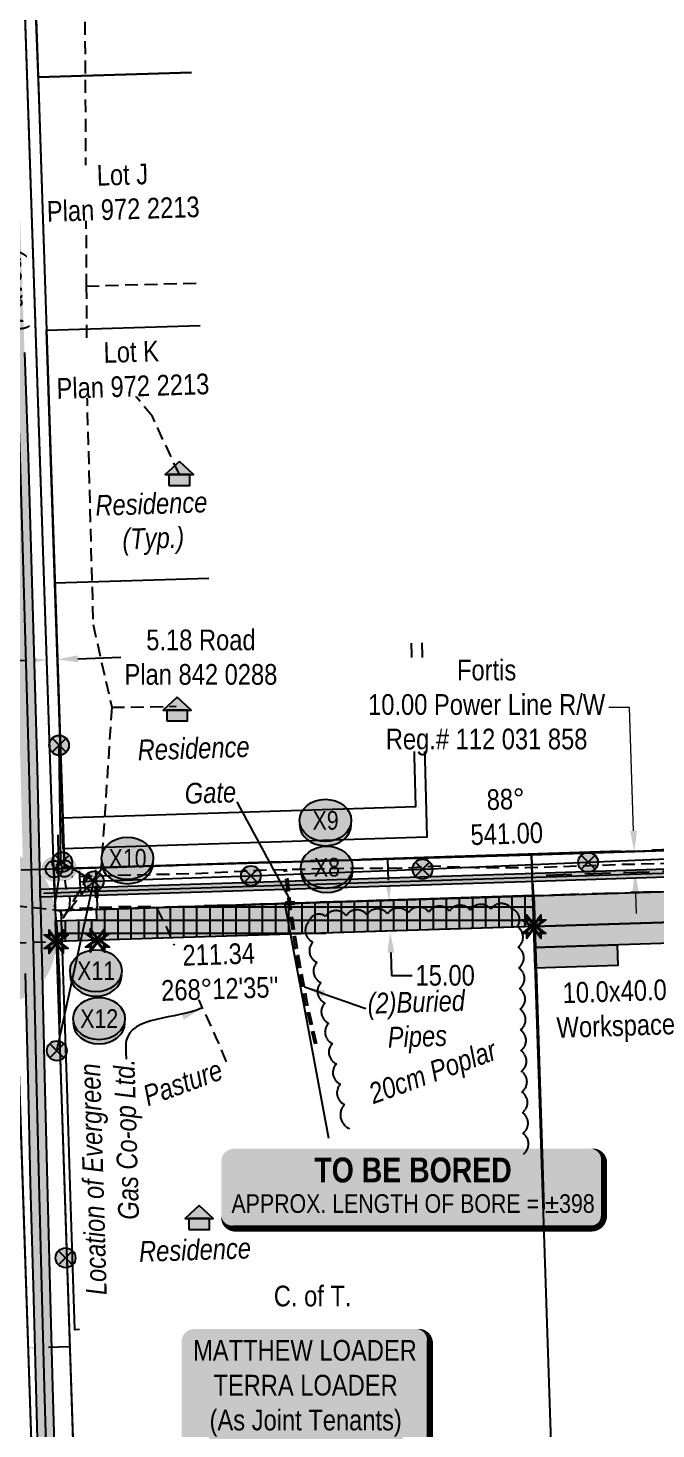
# Model space of a CAD drawing. Extents: x 633830 to 642643, y 5901646 to 5905452.
# Drawn here: x 636544 to 636848, y 5904251 to 5904928 of the extents above; entities that cross this region are included whole.
import ezdxf
from ezdxf.enums import TextEntityAlignment as Align

# ---------------------------------------------------------------- set-up
doc = ezdxf.new("R2010")
doc.units = 0
doc.header["$LTSCALE"] = 5
doc.header["$PDSIZE"] = 5
for name, pattern in [('0', [1, 1, 0]), ('foc-ACCESSROAD', [3.75, 2.5, -1.25]), ('foc-FLOWLINE', [3.75, 2.5, -1.25]), ('foc-QUARTERLINE', [33, 25, -3, 2, -3]), ('foc-TRAV', [1.875, 1.25, -0.625]), ('POWERLINE5', [7.799999999999997, 2.399999999999999, -0.6, 0.6, -0.6, 0.6, -0.6, 2.399999999999999]), ('UG_PIPE', [1.875, 1.25, -0.625])]:
    doc.linetypes.add(name, pattern=pattern)
doc.layers.get('Defpoints').update_dxf_attribs({"color": 9})
for name, color, linetype in [('AS-CABLE', 224, 'foc-CABLE'), ('AS-FENCE', 48, 'foc-FENCE'), ('AS-PIPE-UG', 44, 'UG_PIPE'), ('AS-PIPE-UG-T', 44, 'Continuous'), ('AS-POWER', 104, 'foc-POWER'), ('AS-POWER-EXISTING', 72, 'POWERLINE5'), ('AS-RESIDENCE', 14, 'Continuous'), ('AS-ROADS', 254, 'Continuous'), ('AS-SYMBOL', 7, 'Continuous'), ('C-AR', 13, 'foc-ACCESSROAD'), ('C-RW', 13, 'Continuous'), ('CG-NOTES', 7, 'Continuous'), ('F-EZE', 190, 'foc-FLOWLINE'), ('L-BD', 7, 'Continuous'), ('L-MON', 1, 'Continuous'), ('L-QSEC', 8, 'foc-QUARTERLINE'), ('L-SEC', 7, 'Continuous'), ('L-TITLEDB', 4, 'Continuous'), ('L-TITLEDB-T', 4, 'Continuous'), ('P-BUFFER-H 30m', 51, 'Continuous'), ('P-CROSSINGS', 250, 'Continuous'), ('P-IOP2', 10, 'Continuous'), ('P-IOP2-H', 21, 'Continuous'), ('P-IOP3', 10, 'Continuous'), ('P-IOP3-H', 21, 'Continuous'), ('P-LTO', 14, 'Continuous'), ('P-PROPOSED', 10, 'Continuous'), ('P-PROPOSED-H', 21, 'Continuous'), ('P-TEMP-BLOCKS', 250, 'Continuous'), ('P-TEMP-BLUE-BORE-H', 131, 'Continuous'), ('P-TEMP-H', 41, 'Continuous'), ('P-TEMP-NO CUT-H', 104, 'Continuous'), ('P-TEMP_WORKSPACE', 46, 'Continuous'), ('P-TRAV', 4, 'foc-TRAV'), ('P-TXT', 4, 'Continuous'), ('T-BUSH', 110, '0'), ('T-BUSH-T', 110, 'Continuous'), ('T-WATER-H', 133, 'Continuous')]:
    doc.layers.add(name, color=color, linetype=linetype)
doc.layers.add('C-RW-T', color=13, linetype='Continuous', lineweight=9)
doc.layers.add('T-TEXT', color=48, linetype='Continuous', lineweight=18)
doc.styles.add('80', font='ARIALN.TTF', dxfattribs={"height": 10})
doc.styles.add('80CG', font='ARIALN.TTF', dxfattribs={"height": 10})
doc.styles.add('80L', font='ARIALN.TTF', dxfattribs={"height": 10})
doc.styles.add('80LS', font='ARIALNI.TTF', dxfattribs={"height": 10})
doc.styles.add('BOLD', font='ARIALNB.TTF')
doc.styles.add('Crossing', font='ARIALN.TTF', dxfattribs={"height": 10})
doc.styles.add('foc-LtypeFont', font='ARIALN.TTF', dxfattribs={"height": 7.349999999999999})
doc.linetypes.add('foc-CABLE', pattern='A,2,-1,["C",foc-LtypeFont,S=0.2,R=0,X=-0.625,Y=-0.75],-1.239999999999999,8', length=12.24)
doc.linetypes.add('foc-FENCE', pattern='A,10,-1,["X",foc-LtypeFont,S=0.2,R=0,X=-0.625,Y=-0.75],-1.239999999999999', length=12.24)
doc.linetypes.add('foc-POWER', pattern='A,6,-1,["P",foc-LtypeFont,S=0.2,R=0,X=-0.625,Y=-0.75],-1.239999999999999,4', length=12.24)
doc.dimstyles.new('Compass 5 000', dxfattribs={"dimscale": 5, "dimtxt": 9, "dimasz": 2, "dimexe": 0.2, "dimexo": 0.0625, "dimgap": 0.5, "dimtad": 0, "dimtih": 1, "dimtoh": 1, "dimzin": 0, "dimdsep": 46, "dimtxsty": '80CG', "dimcen": 0.1, "dimse1": 1, "dimse2": 1, "dimclrd": 256, "dimclrt": 256, "dimaunit": 1, "dimadec": 4, "dimazin": 0, "dimtfac": 0.06, "dimtofl": 0, "dimtmove": 0, "dimatfit": 1, "dimfxl": 0.2, "dimtolj": 1, "dimtzin": 0, "dimlwd": -1, "dimarcsym": 0})

# ---------------------------------------------------------------- blocks, each defined once
blk = doc.blocks.new('*D29')
at = {"layer": 'Defpoints', "color": 0, "transparency": 16777216}
for p in [(636529.0723931834, 5904430.841562951), (636539.0644669016, 5904431.178462116), (636533.8352360592, 5904289.580668917)]:
    blk.add_point(p, dxfattribs=at)
at = {"layer": 'L-TITLEDB-T', "transparency": 16777216}
for p, q in [((636523.8409152769, 5904289.24369399), (636510.7812946873, 5904288.803367448)), ((636553.8216305597, 5904290.254543008), (636563.815951342, 5904290.591517936))]:
    blk.add_line(p, q, dxfattribs=at)
for points in [[(636523.784752789, 5904290.90941412), (636523.8970777649, 5904287.577973858), (636533.8352360592, 5904289.580668917)], [(636553.7654680719, 5904291.920263139), (636553.8777930477, 5904288.588822877), (636543.8273097775, 5904289.917568081)]]:
    blk.add_solid(points, dxfattribs=at)
at = {"layer": 'L-TITLEDB-T', "transparency": 16777216, "insert": (636472.0773383435, 5904288.803367448), "char_height": 10, "attachment_point": 5, "style": '80CG'}
blk.add_mtext('\\A1;10.00 Road\\PPlan 902 1622', dxfattribs=at)
blk = doc.blocks.new('*U31')
h = blk.add_hatch(color=59)
edge = h.paths.add_edge_path()
edge.add_line((-53.99999999999998, -37), (53.99999999999998, -37))
edge.add_arc((53.99999999999999, -30.99999999999999), 6.000000000000007, 269.9999999999999, 359.9999999999999)
edge.add_line((59.99999999999999, -31), (59.99999999999999, 29.5))
edge.add_arc((53.99999999999999, 29.49999999999999), 6.000000000000007, 6.785183320455494e-14, 90.00000000000007)
edge.add_line((53.99999999999998, 35.5), (-53.99999999999998, 35.5))
edge.add_arc((-53.99999999999999, 29.49999999999999), 6.000000000000007, 89.99999999999993, 179.9999999999999)
edge.add_line((-59.99999999999999, 29.5), (-59.99999999999999, -31))
edge.add_arc((-53.99999999999999, -30.99999999999999), 6.000000000000007, 180, 270.0000000000001)
at = {"color": 1, "flags": 128}
blk.add_lwpolyline([(-53.99999999999998, -37, 3, 3, 0), (53.99999999999998, -37, 3, 3, 0.4142135623730951), (59.99999999999999, -31, 3, 3, 0), (59.99999999999999, 29.5, 3, 0, 0.4142135623730951), (53.99999999999998, 35.5, 0, 0, 0), (-53.99999999999998, 35.5, 0, 0, 0.4142135623730951), (-59.99999999999999, 29.5, 0, 0, 0), (-59.99999999999999, -31, 0, 3, 0.4142135623730951)], format="xyseb", close=True, dxfattribs=at)
blk.add_lwpolyline([(-35.21976668773726, -11.33963349102152, 0, 7.5, 0), (-4.726685257108293e-17, -5.649605668817854e-16, 0, 0, 0)], format="xyseb", dxfattribs=at)
at = {"color": 1, "style": '80'}
blk.add_attdef('ENTER_TEXT_001', (-35.98567530695772, -4.996589358799454), '', height=10, dxfattribs=at)
blk = doc.blocks.new('POWERPOLE')
h = blk.add_hatch(color=255)
edge = h.paths.add_edge_path()
edge.add_arc((0, 0), 0.9600000000000002, 0, 360)
at = {"linetype": 'Continuous'}
for p, q in [((0.678822509938982, -0.678822509938982), (-0.678822509938982, 0.678822509938982)), ((-0.678822509938982, -0.678822509938982), (0.678822509938982, 0.678822509938982))]:
    blk.add_line(p, q, dxfattribs=at)
blk.add_circle((0, 0), 0.9600000000000002, dxfattribs=at)
blk = doc.blocks.new('*U67')
at = {"color": 72}
blk.add_line((-0.06743808454801972, 1.097930828764952), (0.06743808454801972, -1.097930828764952), dxfattribs=at)
at = {"layer": 'AS-SYMBOL', "color": 72, "flags": 128}
blk.add_lwpolyline([(1.357799999997951, 0.08340000007301582), (0, 0)], dxfattribs=at)
blk = doc.blocks.new('fdia')
at = {"color": 255, "const_width": 1}
blk.add_lwpolyline([(-0.5, 0, 1), (0.5, 0, 1)], format="xyb", close=True, dxfattribs=at)
blk = doc.blocks.new('Fdiaa')
blk.add_blockref('fdia', (0, 0))
blk = doc.blocks.new('fdib')
at = {"color": 1, "const_width": 1.6}
blk.add_lwpolyline([(-0.3999999999996362, 0, 0.9999999999999998), (0.3999999999996362, 0, 1)], format="xyb", close=True, dxfattribs=at)
at = {"color": 1}
blk.add_circle((0, 0), 0.8, dxfattribs=at)
blk = doc.blocks.new('Fdibb')
blk.add_blockref('fdib', (0, 0))
blk = doc.blocks.new('fdicc')
for name in ['Fdibb', 'Fdiaa']:
    blk.add_blockref(name, (0, 0))
blk = doc.blocks.new('FDI')
blk.add_blockref('fdicc', (0, 0))
blk = doc.blocks.new('res_occ')
for points in [[(0.1000986410450423, 0.8906701123119093), (-1.256710929257224, -0.3736609102117654), (1.456908211347308, -0.3736609102117654)], [(-0.8999013589549576, -1.425351696405505), (1.100098641045042, -1.425351696405505), (1.100098641045042, -0.3736609102117654), (-0.8999013589549576, -0.3736609102117654)]]:
    blk.add_hatch(color=14).paths.add_polyline_path(points)
at = {"color": 14}
for points in [[(0.1000986410450423, 0.8906701123119093), (-1.256710929257224, -0.3736609102117654), (1.456908211347308, -0.3736609102117654)], [(-0.8999013589549576, -1.425351696405505), (1.100098641045042, -1.425351696405505), (1.100098641045042, -0.3736609102117654), (-0.8999013589549576, -0.3736609102117654)]]:
    blk.add_lwpolyline(points, close=True, dxfattribs=at)
blk = doc.blocks.new('TEMP')
h = blk.add_hatch(color=255)
h.dxf.hatch_style = 1
h.paths.add_polyline_path([(-5.274161e-10, 0.2514284397220763), (-0.6656854269836912, 1.152061669657268), (-0.6656854269836914, 0.6656854303339061), (-1.152061663105632, 0.6656854303339061), (-0.2514284404497629, 5.273253e-10), (-1.152061661774314, -0.665685419564579), (-0.6656854224511335, -0.6656854195645793), (-0.6656854224511335, -1.152061655686338), (-5.273251e-10, -0.2514284436956587), (0.6656854183820542, -1.152061663420681), (0.6656854183820542, -0.6656854208922597), (1.152061656810019, -0.6656854053035205), (0.2514284429676993, 5.273253e-10), (1.152061671303363, 0.6656854258011663), (0.6656854287749412, 0.6656854258011663), (0.6656854131859291, 1.15206166422904)])
h.paths.add_polyline_path([(0.5656854229146121, 0.8485281473411305), (0.5656854319800914, 0.5656854258011663), (0.8485281444547581, 0.5656854258011663), (0.0831890339399251, 0), (0.8485281399220186, -0.5656854150320215), (0.5656854183820542, -0.5656854240973189), (0.5656854183820542, -0.8485281365719859), (0, -0.08318903609469999), (-0.5656854224511337, -0.8485281320390644), (-0.5656854224511337, -0.5656854195645792), (-0.8485281349258001, -0.5656854195645794), (-0.0831890328488955, 0), (-0.8485281394583584, 0.5656854303339058), (-0.5656854269836913, 0.5656854303339061), (-0.5656854269836913, 0.8485281428085727), (0, 0.0831890306941206)], flags=16)
h = blk.add_hatch(color=1)
h.dxf.hatch_style = 1
h.paths.add_polyline_path([(0, 0.0831890306941205), (-0.5656854269836911, 0.8485281428085727), (-0.5656854269836912, 0.5656854303339061), (-0.8485281394583578, 0.5656854303339061), (-0.0831890328488953, -1e-16), (-0.8485281349258001, -0.5656854195645793), (-0.5656854224511337, -0.5656854195645793), (-0.5656854224511337, -0.848528132039064), (0, -0.08318903609469999), (0.5656854183820542, -0.8485281365719856), (0.5656854183820542, -0.5656854240973191), (0.8485281399220184, -0.5656854150320213), (0.0831890339399251, -1e-16), (0.8485281444547581, 0.5656854258011663), (0.5656854319800914, 0.5656854258011663), (0.5656854229146121, 0.8485281473411308)])
at = {"color": 1}
for p, q in [((-0.0831890328488953, 0), (0.0831890339399252, 0)), ((0, 0.0831890306941205), (0, -0.08318903609469999))]:
    blk.add_line(p, q, dxfattribs=at)
at = {"color": 255, "flags": 128}
blk.add_lwpolyline([(-0.251428440449763, 5.27325e-10), (-1.152061663105632, 0.6656854303339061), (-0.6656854269836914, 0.6656854303339061), (-0.6656854269836914, 1.152061669657268), (-5.274159999999999e-10, 0.2514284397220763), (0.6656854131859291, 1.15206166422904), (0.6656854287749412, 0.6656854258011663), (1.152061671303363, 0.6656854258011663), (0.2514284429676991, 5.27325e-10), (1.152061656810019, -0.6656854053035204), (0.6656854183820542, -0.6656854208922596), (0.6656854183820542, -1.152061663420681), (-5.27325e-10, -0.2514284436956586), (-0.6656854224511335, -1.152061655686338), (-0.6656854224511335, -0.6656854195645793), (-1.152061661774314, -0.6656854195645793)], close=True, dxfattribs=at)
at = {"color": 1, "flags": 128}
blk.add_lwpolyline([(-0.0831890328488953, 0), (-0.8485281394583578, 0.5656854303339061), (-0.5656854269836913, 0.5656854303339061), (-0.5656854269836913, 0.8485281428085727), (0, 0.0831890306941205), (0.5656854229146121, 0.8485281473411305), (0.5656854319800914, 0.5656854258011663), (0.8485281444547581, 0.5656854258011663), (0.0831890339399252, 0), (0.8485281399220184, -0.5656854150320214), (0.5656854183820542, -0.5656854240973189), (0.5656854183820542, -0.8485281365719856), (0, -0.08318903609469999), (-0.5656854224511335, -0.848528132039064), (-0.5656854224511335, -0.5656854195645792), (-0.8485281349258001, -0.5656854195645792)], close=True, dxfattribs=at)
blk = doc.blocks.new('*D75')
at = {"layer": 'Defpoints', "color": 0, "transparency": 16777216}
for p in [(636758.4312219962, 5904507.222777852), (636719.0086432897, 5904490.952193981), (636758.9129865166, 5904492.234860281)]:
    blk.add_point(p, dxfattribs=at)
at = {"layer": 'P-TXT', "transparency": 16777216}
for p, q in [((636718.2056094339, 5904515.93494952), (636717.8843400984, 5904525.929787489)), ((636719.3299126253, 5904480.957356012), (636719.6842933929, 5904469.932406039)), ((636719.6842933929, 5904469.932406039), (636729.684293393, 5904469.93240604))]:
    blk.add_line(p, q, dxfattribs=at)
for points in [[(636719.871415762, 5904515.988494409), (636716.539803106, 5904515.881404631), (636718.5268787695, 5904505.940111551)], [(636720.9957189533, 5904481.010900902), (636717.6641062973, 5904480.903811123), (636719.0086432897, 5904490.952193981)]]:
    blk.add_solid(points, dxfattribs=at)
at = {"layer": 'P-TXT', "transparency": 16777216, "insert": (636745.6222197227, 5904469.93240604), "char_height": 10, "attachment_point": 5, "style": '80CG'}
blk.add_mtext('\\A1;15.00', dxfattribs=at)
blk = doc.blocks.new('*D81')
at = {"layer": 'Defpoints', "color": 0, "transparency": 16777216}
for p in [(636558.0721465234, 5904622.614378487), (636553.9237439369, 5904594.779929002), (636559.0328243399, 5904594.957395219)]:
    blk.add_point(p, dxfattribs=at)
at = {"layer": 'L-TITLEDB-T', "transparency": 16777216}
for p, q in [((636542.9690934249, 5904622.08976711), (636532.9751207294, 5904621.74262195)), ((636568.0661192188, 5904622.961523646), (636588.7923270348, 5904623.681457844))]:
    blk.add_line(p, q, dxfattribs=at)
for points in [[(636568.0082616922, 5904624.627185762), (636568.1239767454, 5904621.295861529), (636558.0721465234, 5904622.614378487)], [(636542.9112358983, 5904623.755429226), (636543.0269509514, 5904620.424104993), (636552.9630661204, 5904622.436912269)]]:
    blk.add_solid(points, dxfattribs=at)
at = {"layer": 'L-TITLEDB-T', "transparency": 16777216, "insert": (636627.5406217142, 5904623.681457844), "char_height": 10, "attachment_point": 5, "style": '80CG'}
blk.add_mtext('\\A1;5.18 Road\\PPlan 842 0288', dxfattribs=at)
blk = doc.blocks.new('xing2')
h = blk.add_hatch(color=50)
h.dxf.hatch_style = 1
edge = h.paths.add_edge_path()
edge.add_ellipse((0, 0), major_axis=(-12.5, 0), ratio=0.8162973455633619, start_angle=0, end_angle=360)
h = blk.add_hatch(color=250)
h.dxf.hatch_style = 1
edge = h.paths.add_edge_path()
edge.add_ellipse((0, -2.047489049626165), major_axis=(-12.5, 0), ratio=0.8162973455633619, start_angle=0, end_angle=180)
edge.add_line((12.5, -2.047489049626165), (12.5, 0))
edge.add_ellipse((0, 0), major_axis=(-12.5, 0), ratio=0.8162973455633619, start_angle=0, end_angle=180, ccw=False)
edge.add_line((-12.5, 0), (-12.5, -2.047489049626165))
at = {"color": 250}
blk.add_ellipse((0, 0), major_axis=(-12.5, 0), ratio=0.8162973455633619, dxfattribs=at)
blk.add_ellipse((0, -2.047489049626165), major_axis=(-12.5, 0), ratio=0.8162973455633619, start_param=0, end_param=3.141592653589793, dxfattribs=at)
at = {"color": 250, "style": 'Crossing'}
blk.add_attdef('CROSSING', text='', height=9, dxfattribs=at).set_placement((0.08916442567715421, 0.0199513138486509), align=Align.MIDDLE_CENTER)
at = {"color": 250, "style": 'Crossing', "flags": 1}
for tag, p in [('OWNER', (0.08916442567715421, -12.49201765665748)), ('DESCRIPTION', (0.08916442567715421, -25.770021277247)), ('LOCATION', (0.08916442567715421, -39.30337514164421)), ('DWG_REF', (0.08916442567715421, -52.83672900604233))]:
    blk.add_attdef(tag, text='', height=9, dxfattribs=at).set_placement(p, align=Align.MIDDLE_CENTER)
blk = doc.blocks.new('*D92')
at = {"layer": 'C-RW-T', "transparency": 16777216}
for p, q in [((636834.7914735437, 5904599.35120372), (636824.7914735436, 5904599.351203721)), ((636836.7045295925, 5904539.802013724), (636834.7914735437, 5904599.35120372)), ((636837.667709023, 5904509.820375215), (636837.9887998088, 5904499.82553151))]:
    blk.add_line(p, q, dxfattribs=at)
for points in [[(636838.3703368767, 5904539.855528856), (636835.0387223082, 5904539.748498593), (636837.0256203783, 5904529.807170019)], [(636839.3335163072, 5904509.873890347), (636836.0019017387, 5904509.766860085), (636837.3466182372, 5904519.815218922)]]:
    blk.add_solid(points, dxfattribs=at)
at = {"layer": 'Defpoints', "color": 0, "transparency": 16777216}
for p in [(636881.8249221644, 5904531.246376418), (636837.3466182372, 5904519.815218922), (636882.1459200232, 5904521.254425321)]:
    blk.add_point(p, dxfattribs=at)
at = {"layer": 'C-RW-T', "transparency": 16777216, "insert": (636765.6509551265, 5904599.351203721), "char_height": 10, "attachment_point": 5, "style": '80CG', "bg_fill": 3, "box_fill_scale": 1.1, "bg_fill_color": 256, "bg_fill_true_color": 13158600, "bg_fill_transparency": 0}
blk.add_mtext('\\A1;Fortis\\P10.00 Power Line R/W\\PReg.# 112 031 858', dxfattribs=at)
blk = doc.blocks.new('*U110')
h = blk.add_hatch(color=50)
edge = h.paths.add_edge_path()
edge.add_line((-86.49999999999999, -20), (86.49999999999999, -20))
edge.add_arc((86.49999999999999, -14), 6, 270, 360)
edge.add_line((92.49999999999999, -14), (92.49999999999999, 12.5))
edge.add_arc((86.49999999999999, 12.5), 6, 0, 90)
edge.add_line((86.49999999999999, 18.5), (-86.49999999999999, 18.5))
edge.add_arc((-86.49999999999999, 12.5), 6, 90, 180)
edge.add_line((-92.49999999999999, 12.5), (-92.49999999999999, -14))
edge.add_arc((-86.49999999999999, -14), 6, 180, 270)
at = {"color": 4, "flags": 128}
blk.add_lwpolyline([(-86.49999999999999, -20, 3, 3, 0), (86.49999999999999, -20, 3, 3, 0.414213562373095), (92.49999999999999, -14, 3, 3, 0), (92.49999999999999, 12.5, 3, 0, 0.414213562373095), (86.49999999999999, 18.5, 0, 0, 0), (-86.49999999999999, 18.5, 0, 0, 0.414213562373095), (-92.49999999999999, 12.5, 0, 0, 0), (-92.49999999999999, -14, 0, 3, 0.414213562373095)], format="xyseb", close=True, dxfattribs=at)
at = {"color": 4}
for tag, p, height, style in [('BORE_XING_001', (-68.02592087312414, 3.210186562648687), 12, 'BOLD'), ('APPROX_LENGTH_001', (-90.71828103683492, -12.47624698062692), 9, '80')]:
    blk.add_attdef(tag, p, '', height=height, dxfattribs=dict(at, style=style))

msp = doc.modelspace()

# ---------------------------------------------------------------- hatches: boundary and pattern name
at = {"layer": 'AS-ROADS'}
h = msp.add_hatch(color=256, dxfattribs=at)
h.dxf.hatch_style = 1
h.paths.add_polyline_path([(636537.2725545268, 5904921.268322363), (636538.9319700208, 5904870.732123004), (636540.6744972357, 5904820.112857127), (636542.2660237252, 5904770.954482719), (636544.0086555664, 5904720.62111642), (636545.5105690144, 5904671.221963184), (636546.9673649026, 5904620.790029204), (636548.3141766393, 5904570.219098225), (636549.5388990778, 5904521.419157869), (636550.7646167512, 5904471.108790291), (636551.9593169237, 5904421.091361965), (636553.2257917218, 5904369.804683257), (636554.5393261006, 5904319.893375768), (636555.8238652005, 5904271.029908322), (636557.2221570128, 5904221.165163165), (636558.7427172887, 5904173.20503255), (636560.1843072477, 5904121.782658917), (636561.7346351905, 5904072.681943768), (636553.7409341207, 5904072.429547081), (636552.1901598133, 5904121.544399129), (636550.7485844318, 5904172.966252732), (636549.2280250927, 5904220.926353805), (636547.8291266734, 5904270.812731327), (636546.544409557, 5904319.68297058), (636545.230704506, 5904369.600763193), (636543.9639126683, 5904420.900386389), (636542.7693045308, 5904470.913999686), (636541.5437318374, 5904521.218504733), (636540.3191633305, 5904570.012311587), (636538.9727547376, 5904620.568105056), (636537.5163939667, 5904670.984975975), (636536.0151768024, 5904720.361227873), (636534.2728175283, 5904770.686721461), (636532.6812654985, 5904819.845884743), (636530.938801596, 5904870.463311466), (636529.279177932, 5904921.005850441)])
h = msp.add_hatch(color=256, dxfattribs=at)
h.dxf.hatch_style = 1
h.paths.add_polyline_path([(636549.7573136318, 5904511.697300065), (636577.0436059705, 5904512.598280654), (636784.2651713054, 5904519.23640876), (636896.2476284708, 5904522.838458497), (636987.5025001848, 5904525.486874331), (637124.3572378972, 5904529.027142445), (637142.5567983119, 5904531.472960008), (637154.8745005848, 5904539.498776583), (637166.7799765976, 5904547.147026596), (637176.3316482926, 5904551.450675283), (637187.6400116407, 5904553.602284855), (637215.3201517707, 5904554.661519812), (637228.6438855098, 5904557.002545128), (637236.6701149074, 5904560.04926727), (637247.5244989316, 5904567.998997197), (637253.7398945143, 5904578.449527784), (637255.899018247, 5904585.151626092), (637259.7052225203, 5904583.925433091), (637257.4076364427, 5904576.793536248), (637250.5448180862, 5904565.25443271), (637238.5958035524, 5904556.502997514), (637229.7089291892, 5904553.129578249), (637215.7445626629, 5904550.675991567), (637188.0927210585, 5904549.617839501), (637177.543412066, 5904547.610653012), (637168.692411221, 5904543.622702066), (637157.0467051538, 5904536.141332024), (637143.9837549686, 5904527.629936011), (637124.6761734668, 5904525.035212787), (636987.6122089403, 5904521.489532232), (636896.3699124507, 5904518.84148136), (636784.393204402, 5904515.239616578), (636577.1747475457, 5904508.601588049), (636549.8915635282, 5904507.700711872)])
at = {"layer": 'P-BUFFER-H 30m'}
h = msp.add_hatch(color=256, dxfattribs=at)
h.dxf.hatch_style = 1
edge = h.paths.add_edge_path()
edge.add_line((636377.9938018025, 5904526.580789782), (636526.1463120817, 5904530.478932433))
edge.add_arc((636526.9353896326, 5904500.489311618), 29.99999999924641, 1.9382014014669835, 91.50720093335701, ccw=False)
edge.add_line((636556.9182262697, 5904501.503957957), (636557.4254169654, 5904486.516454268))
edge.add_arc((636527.4425803283, 5904485.501807928), 30.00000000003924, -88.49279906513402, 1.9382014050224257, ccw=False)
edge.add_line((636528.23165788, 5904455.512187113), (636336.7048148764, 5904450.472792541))
edge.add_arc((636335.9157373247, 5904480.462413354), 29.99999999926784, 181.5072009337664, 271.5072009349128, ccw=False)
edge.add_line((636305.92611651, 5904479.673335803), (636305.0057114521, 5904514.654179745))
edge.add_arc((636334.9953322671, 5904515.443257296), 30.00000000006716, 91.48092335925588, 181.5072009337605, ccw=False)
edge.add_line((636334.220008944, 5904545.433236852), (636349.2106605357, 5904545.82078636))
edge.add_arc((636349.9859838584, 5904515.830806805), 30.00000000022883, 20.997840722384694, 91.48092335858922, ccw=False)
at = {"layer": 'P-IOP2-H'}
h = msp.add_hatch(color=256, dxfattribs=at)
h.dxf.hatch_style = 1
h.paths.add_polyline_path([(637356.1249434935, 5904528.127308097), (637140.6055058546, 5904504.501638068), (637103.481694228, 5904503.341084098), (636788.4821717168, 5904493.500540968), (636787.9774982765, 5904508.467711978), (637103.0145886731, 5904518.281260702), (637139.0082761726, 5904519.454690584), (637355.6931073614, 5904543.172201356)])
at = {"layer": 'P-IOP3-H'}
h = msp.add_hatch(color=256, dxfattribs=at)
h.dxf.hatch_style = 1
h.paths.add_polyline_path([(636788.7023061954, 5904493.500540968), (636557.5416558451, 5904486.274062882), (636557.2077760577, 5904496.268464571), (636577.1979916547, 5904496.893988656), (636577.0648728036, 5904501.837416356), (636787.9774982765, 5904508.467711978)])
at = {"layer": 'P-PROPOSED-H'}
h = msp.add_hatch(color=256, dxfattribs=at)
h.dxf.hatch_style = 1
h.paths.add_polyline_path([(636557.2077760577, 5904496.268464571), (636577.1979916547, 5904496.893988656), (636577.0648728036, 5904501.837416356), (637102.7946859946, 5904518.274386168), (637138.7883734943, 5904519.44781605), (637396.1465258381, 5904547.617276353), (637575.2132487858, 5904553.215208994), (637639.8450213391, 5904555.215518419), (637640.401823319, 5904537.224132381), (637566.6700875154, 5904534.944553548), (637358.9071157519, 5904528.449526996), (637140.3856031763, 5904504.494763534), (637103.2617915497, 5904503.334209563), (636557.5416558451, 5904486.274062882)])
at = {"layer": 'P-TEMP-BLUE-BORE-H'}
h = msp.add_hatch(color=256, dxfattribs=at)
h.dxf.hatch_style = 1
h.paths.add_polyline_path([(636557.5416558451, 5904486.274062882), (636788.4821717168, 5904493.500540968), (636787.9774982765, 5904508.467711978), (636577.0648728036, 5904501.837416356), (636577.1979916547, 5904496.893988656), (636557.2077760577, 5904496.268464571)])
at = {"layer": 'P-TEMP-H'}
h = msp.add_hatch(color=256, dxfattribs=at)
h.dxf.hatch_style = 1
h.paths.add_polyline_path([(636788.4821717168, 5904493.500540968), (637140.3856031763, 5904504.494763534), (637140.6979772361, 5904494.502539116), (636788.8193185781, 5904483.501729209)])
h = msp.add_hatch(color=256, dxfattribs=at)
h.dxf.hatch_style = 1
h.paths.add_polyline_path([(636788.8193185781, 5904483.501729209), (636828.7997852948, 5904484.751641653), (636829.1122634057, 5904474.756524974), (636789.131796689, 5904473.50661253)])
at = {"layer": 'P-TEMP-NO CUT-H'}
h = msp.add_hatch(dxfattribs=at)
h.set_pattern_fill('ANSI37', color=256, scale=2, angle=45)
h.set_pattern_definition([(90, (0, 0), (-6.35, 1.332267629550188e-15), []), (180, (0, 0), (-1.332267629550188e-15, -6.35), [])])
h.paths.add_polyline_path([(636557.5416558451, 5904486.274062882), (636788.4821717168, 5904493.500540968), (636787.9774982765, 5904508.467711978), (636577.0648728036, 5904501.837416356), (636577.1979916547, 5904496.893988656), (636557.2077760577, 5904496.268464571)])
at = {"layer": 'T-WATER-H'}
h = msp.add_hatch(color=256, dxfattribs=at)
h.dxf.hatch_style = 1
h.paths.add_polyline_path([(636874.8429921634, 5904844.175993021), (636874.8429921636, 5904725.752374168), (636900.3224265265, 5904726.788046082), (636966.9181474791, 5904748.226839678), (636979.854402514, 5904782.147020004), (636972.4965325727, 5904831.962598698), (636936.6469108149, 5904845.198766915), (636880.708104751, 5904844.379004228)])
h.paths.add_polyline_path([(636806.8848331976, 5904722.990053955), (636806.7195239848, 5904722.98914584), (636806.7395181962, 5904722.98414728)])
h.paths.add_polyline_path([(636677.7965061401, 5904834.571231858), (636677.881821698, 5904834.576841897), (636677.796846298, 5904834.571843345)])

# ---------------------------------------------------------------- linework, layer by layer
at = {"layer": 'AS-CABLE', "flags": 128}
msp.add_lwpolyline([(636559.514270374, 5904446.847390317), (636559.2643427274, 5904467.192500541), (636558.1176746807, 5904492.898058934), (636556.89802776, 5904503.584965141), (636558.7864810645, 5904516.173320891), (636558.5005638367, 5904537.904029986)], dxfattribs=at)
at = {"layer": 'AS-FENCE', "flags": 128}
for points in [[(636576.6513093078, 5904520.999923619), (636577.0252010685, 5904513.5680751)], [(636673.0853922404, 5904504.944571544), (636713.1168033966, 5904506.242195897), (636788.373, 5904508.706482501), (636788.1550802812, 5904514.161903184)], [(636568.9215470259, 5904298.787252806), (636566.5702277183, 5904298.639295646), (636564.3388736814, 5904368.174165733), (636562.8742976671, 5904415.907347274), (636560.9518542025, 5904472.082085037), (636559.9821349301, 5904501.364607928), (636639.8940009427, 5904503.957857192), (636668.0978361078, 5904504.798613798)], [(636577.2231437662, 5904507.359872329), (636577.3870963029, 5904503.205075118), (636576.9262297209, 5904502.019418365)], [(636689.3866731209, 5904391.195501192), (636678.028961108, 5904451.855940373), (636668.1838112185, 5904504.660653744)], [(636788.417, 5904508.623506515), (636790.0325367701, 5904458.400045895), (636791.1332181288, 5904423.534139365), (636792.6547776477, 5904378.631138504), (636793.3575741925, 5904357.024393516)]]:
    msp.add_lwpolyline(points, dxfattribs=at)
at = {"layer": 'AS-PIPE-UG'}
for p, q in [((636572.1182631138, 5904803.101165533), (636626.4727238741, 5904804.592890352)), ((636572.1182631138, 5904803.101165533), (636572.3567097727, 5904751.422294695)), ((636584.452204184, 5904599.501236606), (636579.2195488405, 5904520.820241243)), ((636584.294586106, 5904599.495881288), (636615.5786335102, 5904600.02037024)), ((636579.2195488405, 5904520.820241243), (636560.884344897, 5904497.647467272)), ((636560.884344897, 5904497.647467272), (636573.8205614175, 5904519.020141766))]:
    msp.add_line(p, q, dxfattribs=at)
for points in [[(636570.5202230107, 5905004.268566315), (636571.2321483116, 5904968.307299174), (636572.1182631138, 5904803.101165533)], [(636617.106319966, 5904712.016760915), (636604.053837647, 5904740.004509834), (636595.6327525624, 5904750.313485732), (636572.3567097727, 5904751.422294695)], [(636572.3567097727, 5904751.422294695), (636575.3951774684, 5904639.489739204), (636584.4502862202, 5904599.555599164)]]:
    msp.add_lwpolyline(points, dxfattribs=at)
at = {"layer": 'AS-PIPE-UG', "flags": 128}
for points in [[(637162.7456386436, 5904409.233279375), (637166.3056080546, 5904427.973854095), (637168.8228793202, 5904438.033941755), (637172.5138108184, 5904450.799246286), (637178.0182173271, 5904470.174637231), (637184.1784339827, 5904491.380498259), (637188.1632803943, 5904508.878432723), (637188.5091802585, 5904508.948412457), (637190.8734958038, 5904515.790431742), (637191.5822906122, 5904525.239696239), (637190.0577319624, 5904528.718689092), (637186.7166991706, 5904530.914053541), (637180.3795337406, 5904533.867198624), (637171.9319792552, 5904534.66196855), (637164.2552016354, 5904534.535005298), (637155.2548071927, 5904534.285077657), (637134.7097548577, 5904533.735236825), (637110.1798561108, 5904532.204679912), (637076.0207449611, 5904531.312938073), (636998.2272656906, 5904528.932627151), (636913.6597474604, 5904525.557604207), (636831.235608736, 5904523.465209941), (636784.7850558823, 5904521.850677338), (636759.9142558243, 5904521.927655054), (636741.8084973288, 5904522.6784377), (636726.2679962072, 5904521.739709456), (636690.6303130949, 5904521.486782677), (636656.0173333373, 5904520.680016237), (636622.7759565101, 5904518.996503597), (636586.1845494941, 5904518.192736289), (636565.1846288405, 5904517.524929616)], [(636682.5536512383, 5904436.730319146), (636678.1569240635, 5904456.317648742), (636674.5349725959, 5904475.313149656), (636672.0636880174, 5904489.854939898), (636670.0492711785, 5904502.703220401), (636669.4794361424, 5904510.195051569), (636668.3777550721, 5904517.669887651), (636667.8179171417, 5904521.049909156)], [(636683.5290896683, 5904436.949273784), (636679.1359093644, 5904456.520802141), (636675.518870854, 5904475.490536813), (636673.050341076, 5904490.016116971), (636671.0430830831, 5904502.818737183), (636670.4735968185, 5904510.305982918), (636669.3654832861, 5904517.824462848), (636668.8041906585, 5904521.213267088)], [(636560.8468845906, 5904498.761361545), (636559.5072724008, 5904500.932732954), (636557.6897985473, 5904501.346613131), (636554.6466795122, 5904501.710507792), (636534.7404422433, 5904503.868882949), (636526.9416999307, 5904504.310755037), (636523.6236604825, 5904505.607379672), (636520.0516945444, 5904507.673781455), (636515.2570825557, 5904508.774462821), (636503.7104252402, 5904510.801875898), (636486.969271701, 5904510.529954617), (636453.3600013758, 5904510.359004099), (636417.6523385213, 5904507.98669087), (636391.0370434837, 5904508.22462199), (636366.2222272187, 5904506.95898839), (636342.6530503489, 5904507.907713733), (636325.8839049131, 5904507.611799405), (636316.4876250768, 5904506.440138593)], [(636563.9389894455, 5904502.293339066), (636564.3858600791, 5904506.781039905), (636562.1984933091, 5904513.204180438), (636561.9315705807, 5904516.031361994)], [(636561.4607068928, 5904498.717374279), (636563.825022439, 5904501.798482324), (636563.9169958124, 5904502.279343111), (636564.6757761502, 5904502.39630925), (636569.3644188181, 5904502.50327829), (636585.0338826049, 5904503.143093068), (636602.0809475856, 5904503.397019558), (636604.6632000405, 5904502.987138215), (636605.089076751, 5904502.606248474), (636606.6336296125, 5904501.437586801), (636610.9933674964, 5904492.814083245), (636618.0543233927, 5904476.810716121), (636626.6258419914, 5904457.620271642), (636634.6425212126, 5904440.279291741), (636640.7547517598, 5904425.909451727)]]:
    msp.add_lwpolyline(points, dxfattribs=at)
at = {"layer": 'AS-POWER', "flags": 128}
for points in [[(636557.8657476112, 5904433.519248738), (636575.7645660153, 5904515.457528109), (636559.836177184, 5904524.66186351), (636558.965429261, 5904581.154509248)], [(636575.7645660153, 5904515.457528109), (636651.714578958, 5904518.096764073), (636734.6645654526, 5904521.296837665), (636814.7063938419, 5904524.622874797), (636894.2823570945, 5904528.101867658), (636973.8463238208, 5904531.373920419), (637074.6201504244, 5904535.546712414), (637175.0010907664, 5904538.367895699)]]:
    msp.add_lwpolyline(points, dxfattribs=at)
at = {"layer": 'AS-ROADS', "flags": 128}
for points in [[(636533.275866229, 5904921.137086405), (636534.9353858083, 5904870.597717232), (636536.6778813667, 5904819.979370935), (636538.269420626, 5904770.820602086), (636540.0119161843, 5904720.49117215), (636541.5134814905, 5904671.103469583), (636542.9700598201, 5904620.679067134), (636544.3166699858, 5904570.115704906), (636545.5413154577, 5904521.318831298), (636546.766960641, 5904471.011394995), (636547.961614796, 5904420.99587417), (636549.2282481135, 5904369.702723218), (636550.5418678288, 5904319.788173171), (636551.826495937, 5904270.921319821), (636553.2250910524, 5904221.045758485), (636554.7456508598, 5904173.085642648), (636556.1872335314, 5904121.66352903), (636557.7377846555, 5904072.555745421)], [(636542.2660237252, 5904770.954482719), (636544.0086555664, 5904720.62111642), (636545.5105690144, 5904671.221963184), (636546.9673649026, 5904620.790029204), (636548.3141766393, 5904570.219098225), (636549.5388990778, 5904521.419157869), (636550.7646167512, 5904471.108790291), (636551.9593169237, 5904421.091361965), (636553.2257917218, 5904369.804683257), (636554.5393261006, 5904319.893375768), (636555.8238652005, 5904271.029908322), (636557.2221570128, 5904221.165163165)], [(636551.5145862328, 5904509.740183251), (636577.1091767581, 5904510.599934352), (636784.3291878541, 5904517.238012676), (636896.3087704603, 5904520.839969925), (636987.5573545626, 5904523.488203278), (637124.516705682, 5904527.031177616), (637143.2702766398, 5904529.551448013), (637155.9606028693, 5904537.820054296), (637167.7361939088, 5904545.384864338), (637176.9375301793, 5904549.530664154), (637187.8663663492, 5904551.610062174), (637215.5323572168, 5904552.66875569), (637229.1764073491, 5904555.066061685), (637237.6329592308, 5904558.276132395), (637249.0346585098, 5904566.626714947), (637255.5737654781, 5904577.621532023), (637257.8021203832, 5904584.538529588)], [(636896.3699124507, 5904518.84148136), (636784.393204402, 5904515.239616578), (636577.1747475457, 5904508.601588049), (636549.8915635282, 5904507.700711872), (636549.7573136318, 5904511.697300065), (636577.0436059705, 5904512.598280654), (636784.2651713054, 5904519.23640876), (636896.2476284708, 5904522.838458497)], [(636549.2280250927, 5904220.926353805), (636547.8291266734, 5904270.812731327), (636546.544409557, 5904319.68297058), (636545.230704506, 5904369.600763193), (636543.9639126683, 5904420.900386389), (636542.7693045308, 5904470.913999686)]]:
    msp.add_lwpolyline(points, dxfattribs=at)
at = {"layer": 'C-AR', "flags": 128}
msp.add_lwpolyline([(637119.0575792989, 5904518.794637129), (637122.79141391, 5904401.481532388), (637102.6874190734, 5904400.841602043), (637098.9535844622, 5904518.154706784), (636787.9774982765, 5904508.467711978), (636557.0409807333, 5904501.261290252), (636556.4661527851, 5904521.320830726), (637118.3982086373, 5904538.950362543)], close=True, dxfattribs=at)
at = {"layer": 'C-RW', "flags": 128}
msp.add_lwpolyline([(636734.258756856, 5904630.603513429), (636736.7821933568, 5904536.687851013), (636560.9983083997, 5904531.127197939), (636560.4928022879, 5904546.112349734), (636731.3829975117, 5904551.519024746), (636729.2624729099, 5904630.459393278)], dxfattribs=at)
at = {"layer": 'F-EZE', "flags": 128}
msp.add_lwpolyline([(637182.8777108839, 5904540.917890974), (636787.3118113708, 5904528.210081915), (636787.6487096758, 5904518.218641629), (637183.1987087422, 5904530.925939877)], close=True, dxfattribs=at)
at = {"layer": 'L-BD'}
msp.add_line((636537.3887801621, 5904485.121193869), (636563.1322229992, 5903716.578798533), dxfattribs=at)
at = {"layer": 'L-QSEC'}
msp.add_line((638149.819886786, 5904571.178397263), (636536.268, 5904520.736000002), dxfattribs=at)
at = {"layer": 'L-SEC'}
for p, q in [((636556.3679652223, 5904521.407473125), (636529.3544983425, 5905330.032161405)), ((636544.708991661, 5905026.352910667), (636548.7990184424, 5904904.046388301)), ((636548.7990184424, 5904904.046388301), (636552.8890452238, 5904781.739865935)), ((636556.9790720053, 5904659.43334357), (636552.8890452238, 5904781.739865935)), ((636561.5907479869, 5904521.527632498), (636556.9790720053, 5904659.43334357)), ((636536.268, 5904520.736000002), (636563.14, 5903716.346000003)), ((636556.3679652223, 5904521.407473125), (636586.5874268314, 5903616.814114837))]:
    msp.add_line(p, q, dxfattribs=at)
at = {"layer": 'L-TITLEDB', "flags": 128}
for points in [[(636561.5833706778, 5904521.527401872), (636556.3679652223, 5904521.407473125), (636542.8923086475, 5904924.789558273), (636535.2410575724, 5905153.823119314), (636539.1754448151, 5905158.013464753), (636539.782504936, 5905158.033460007), (636540.1276059314, 5905147.77864936), (636541.9715163425, 5905092.882211685), (636544.8978636939, 5905006.14456071), (636549.1497607079, 5904893.557932109), (636552.8890452238, 5904781.739865935)], [(636568.1365480643, 5904169.125158737), (636799.1570356414, 5904176.914604174), (636787.3118133696, 5904528.210022639), (636556.3679652223, 5904521.407473125)]]:
    msp.add_lwpolyline(points, close=True, dxfattribs=at)
for points in [[(636618.8946704498, 5905028.664758833), (636544.708991661, 5905026.352910667), (636548.7990184424, 5904904.046388301), (636623.0309970353, 5904906.359679305)], [(636623.0309970353, 5904906.359679305), (636548.7990184424, 5904904.046388301), (636552.8890452238, 5904781.739865935), (636627.1673236212, 5904784.054599783)], [(636631.3036502063, 5904661.749520258), (636556.9790720053, 5904659.43334357), (636552.8890452238, 5904781.739865935), (636627.1673236212, 5904784.054599783)], [(636631.303650252, 5904661.749518923), (636556.9790720053, 5904659.43334357), (636560.4928022879, 5904546.112349734), (636561.5826715856, 5904521.549764451), (636787.3118133696, 5904528.210022639), (637102.167, 5904538.395999998), (637097.8698369252, 5904676.289121424)], [(637262.2280356636, 5904649.683868349), (637252.2080000003, 5904602.264999998), (637133.5691103085, 5904539.408656348), (636787.3118133696, 5904528.210022639), (636556.3679652223, 5904521.407473125), (636557.0409807333, 5904501.261290252), (637102.5967743149, 5904518.285471464), (637138.5018893443, 5904519.345460444), (637261.4175364197, 5904584.467682793), (637269.5162436962, 5904588.802552085), (637280.2590904756, 5904637.723743636), (637293.2035400278, 5904646.726538558)]]:
    msp.add_lwpolyline(points, dxfattribs=at)
at = {"layer": 'L-TITLEDB'}
msp.add_lwpolyline([(636555.9712194619, 5903615.995634441), (636553.477018121, 5903716.268888251), (636532.9763615031, 5904315.053132826), (636532.3026165959, 5904335.036547532), (636526.5245318128, 5904512.630175296), (636526.2591756027, 5904520.472650936), (636536.2680857021, 5904520.736082318), (636536.5300211773, 5904512.892592265), (636563.1322229992, 5903716.578798533), (636565.9654239177, 5903616.262815164)], dxfattribs=at)
at = {"layer": 'P-IOP2', "flags": 128}
msp.add_lwpolyline([(637356.1249434935, 5904528.127308097), (637140.6055058546, 5904504.501638068), (637103.481694228, 5904503.341084098), (636788.4821717168, 5904493.500540968), (636787.9774982765, 5904508.467711978), (637103.0145886731, 5904518.281260702), (637139.0082761726, 5904519.454690584), (637355.6931073614, 5904543.172201356)], close=True, dxfattribs=at)
at = {"layer": 'P-IOP3', "flags": 128}
msp.add_lwpolyline([(636788.4821717168, 5904493.500540968), (636557.5416558451, 5904486.274062882), (636557.5416558451, 5904486.274062882), (636557.2077760577, 5904496.268464571), (636577.1979916547, 5904496.893988656), (636577.0648728036, 5904501.837416356), (636787.9774982765, 5904508.467711978)], close=True, dxfattribs=at)
at = {"layer": 'P-LTO', "flags": 128}
msp.add_lwpolyline([(636557.2077760577, 5904496.268464571), (636577.1979916547, 5904496.893988656), (636577.0648728036, 5904501.837416356), (636787.977500217, 5904508.467712038), (637102.7946859946, 5904518.274386168), (637138.7883734943, 5904519.44781605), (637396.1465258381, 5904547.617276353), (637575.4331514637, 5904553.222083527), (637639.8450213391, 5904555.215518419), (637640.401823319, 5904537.224132381), (637566.6700875154, 5904534.944553548), (637358.9071157519, 5904528.449526996), (637140.3856031763, 5904504.494763534), (637103.2617915497, 5904503.334209563), (636557.5416558451, 5904486.274062882), (636557.5416558451, 5904486.274062882)], close=True, dxfattribs=at)
at = {"layer": 'P-PROPOSED', "flags": 128}
msp.add_lwpolyline([(636557.2077760577, 5904496.268464571), (636577.1979916547, 5904496.893988656), (636577.0648728036, 5904501.837416356), (636787.9774996535, 5904508.467712021), (637102.7946859946, 5904518.274386168), (637138.7883734943, 5904519.44781605), (637396.1465258381, 5904547.617276353), (637575.4331514637, 5904553.222083527), (637639.8450213391, 5904555.215518419), (637640.401823319, 5904537.224132381), (637566.6700875154, 5904534.944553548), (637358.9071157519, 5904528.449526996), (637140.3856031763, 5904504.494763534), (637103.2617915497, 5904503.334209563), (636557.5416558451, 5904486.274062882), (636557.5416558451, 5904486.274062882)], close=True, dxfattribs=at)
at = {"layer": 'P-TEMP_WORKSPACE', "flags": 128}
for points in [[(636788.4821717168, 5904493.500540968), (637140.3856031763, 5904504.494763534), (637140.6979772361, 5904494.502539116), (636788.8193185781, 5904483.501729209)], [(636788.8193185781, 5904483.501729209), (636828.7997852948, 5904484.751641653), (636829.1122634057, 5904474.756524974), (636789.131796689, 5904473.50661253)]]:
    msp.add_lwpolyline(points, close=True, dxfattribs=at)
at = {"layer": 'P-TRAV', "flags": 128}
msp.add_lwpolyline([(636527.4425803283, 5904485.501807928), (636557.5416558451, 5904486.274062882)], dxfattribs=at)
at = {"layer": 'T-BUSH', "flags": 128}
msp.add_lwpolyline([(636783.4704269366, 5904383.616611618, 0.52056705), (636783.2135559113, 5904393.610416882, 0.52056705), (636782.9566848868, 5904403.604222152, 0.52056705), (636782.6998138607, 5904413.598027417, 0.52056705), (636782.4429428354, 5904423.591832673, 0.52056705), (636782.226796246, 5904433.586588399, 0.52056705), (636782.0171570029, 5904443.58149599, 0.52056705), (636781.8075177607, 5904453.576403582, 0.52056705), (636781.5680015557, 5904463.570481617, 0.52056705), (636781.2227129327, 5904473.5616228, 0.52056705), (636780.8774243098, 5904483.552763984, 0.52056705), (636780.5110711968, 5904493.543134795, 0.52056705), (636777.6460649263, 5904502.237289719, 0.52056705), (636767.6824575104, 5904501.87544974, 0.52056705), (636757.6949801828, 5904501.43678927, 0.52056705), (636747.7075028552, 5904500.998128801, 0.52056705), (636737.7200255278, 5904500.559468331, 0.52056705), (636727.7325481994, 5904500.120807861, 0.52056705), (636717.7450708719, 5904499.682147391, 0.52056705), (636707.7575935443, 5904499.243486914, 0.52056705), (636697.7701162169, 5904498.804826444, 0.52056705), (636687.7808147456, 5904498.463273118, 0.52056705), (636679.6720876438, 5904495.8869992, 0.52056705), (636681.6435492855, 5904486.086210183, 0.52056705), (636683.6150109272, 5904476.285421172, 0.52056705), (636685.5864725689, 5904466.484632154, 0.52056705), (636687.4754524184, 5904456.668011941, 0.52056705), (636689.2726501273, 5904446.83377548, 0.52056705), (636691.0698478363, 5904436.999539027, 0.52056705), (636693.0034683933, 5904427.191536291, 0.52056705), (636694.9817652414, 5904417.392124671, 0.52056705), (636696.9600620903, 5904407.592713065, 0.52056705), (636699.3264701568, 5904395.870808586, 0.52056705)], format="xyb", dxfattribs=at)
at = {"layer": 'T-TEXT', "const_width": 1.999421180000003, "flags": 128}
for points in [[(636577.19715129, 5904507.372868574), (636576.9102343507, 5904513.255165678)], [(636668.3297689647, 5904504.833603675), (636673.0534015015, 5904504.953568947)]]:
    msp.add_lwpolyline(points, dxfattribs=at)

# ---------------------------------------------------------------- block references
at = {"layer": 'AS-POWER-EXISTING', "xscale": 5.000000000000004, "yscale": 5.000000000000004, "zscale": 5.000000000000004}
for p in [(636558.965429261, 5904581.154509248), (636560.4519989075, 5904524.721846153), (636575.7645660153, 5904515.457528109), (636651.714578958, 5904518.096764073), (636557.8657476112, 5904433.519248738), (636562.1035208022, 5904333.459215496)]:
    msp.add_blockref('POWERPOLE', p, dxfattribs=at)
at = {"layer": 'AS-RESIDENCE', "xscale": 4.998552950000007, "yscale": 4.998552950000007, "zscale": 4.998552950000007}
for p in [(636616.6059716094, 5904713.884524766), (636615.5786335102, 5904600.02037024), (636626.182701691, 5904354.305447546)]:
    msp.add_blockref('res_occ', p, dxfattribs=at)
at = {"layer": 'AS-SYMBOL', "xscale": 4.998552950000012, "yscale": 4.998552950000012, "zscale": 4.998552950000012}
msp.add_blockref('*U67', (636568.9775308198, 5904515.040648799), dxfattribs=at)
at = {"layer": 'CG-NOTES'}
ref = msp.add_blockref('*U31', (636678.1845897769, 5904263.504491877), dxfattribs=dict(at, xscale=0.99971059, yscale=0.99971059, zscale=0.99971059))
ref.add_attrib('ENTER_TEXT_001', 'MATTHEW LOADER', (636623.7596906037, 5904283.757837391), dxfattribs={"layer": '0', "color": 1, "height": 9.997105900000031, "style": '80'})
ref.add_attrib('ENTER_TEXT_002', 'TERRA LOADER', (636633.5829041433, 5904266.918692209), dxfattribs={"layer": '0', "color": 1, "height": 9.997105900000031, "style": '80'})
ref.add_attrib('ENTER_TEXT_003', '(As Joint Tenants)', (636631.7178233359, 5904250.086366335), dxfattribs={"layer": '0', "color": 1, "height": 9.997105900000031, "style": '80'})
ref.add_attrib('ENTER_TEXT_004', 'C. of T. 162 311 753', (636625.9691464779, 5904233.247221154), dxfattribs={"layer": '0', "color": 1, "height": 9.997105900000031, "style": '80'})
at = {"layer": 'L-MON'}
for name, p, xscale, yscale, zscale in [('FDI', (636556.4661527851, 5904521.320830726), 5.000000000000004, 5.000000000000004, 5.000000000000004), ('FDI', (636561.5826715856, 5904521.549764451), 5.000000000000004, 5.000000000000004, 5.000000000000004), ('TEMP', (636557.5416558451, 5904486.274062882), 5.000000000000004, 5.000000000000004, 5.000000000000004), ('TEMP', (636577.5318714422, 5904486.899586967), 5.000000000000002, 5.000000000000002, 5.000000000000002)]:
    msp.add_blockref(name, p, dxfattribs=dict(at, xscale=xscale, yscale=yscale, zscale=zscale))
at = {"layer": 'P-CROSSINGS', "xscale": 0.99971059, "yscale": 0.99971059, "zscale": 0.99971059}
for p, values in [((636687.7324553226, 5904544.867571315), {'CROSSING': 'X9'}), ((636592.0051775336, 5904526.5229009), {'CROSSING': 'X10'}), ((636688.3639160705, 5904522.204768373), {'CROSSING': 'X8'}), ((636576.8120251705, 5904472.15605462), {'CROSSING': 'X11'}), ((636578.2741433773, 5904449.071957946), {'CROSSING': 'X12'})]:
    msp.add_blockref('xing2', p, dxfattribs=at).add_auto_attribs(values)
at = {"layer": 'P-TEMP-BLOCKS'}
ref = msp.add_blockref('*U110', (636729.888485117, 5904367.652694466), dxfattribs=dict(at, xscale=0.9997283200000004, yscale=0.9997283200000004, zscale=0.9997283200000004))
ref.add_attrib('BORE_XING_001', 'TO BE BORED', (636682.3679747139, 5904369.916835997), dxfattribs={"layer": '0', "color": 4, "height": 11.99673984000001, "style": 'BOLD'})
ref.add_attrib('APPROX_LENGTH_001', 'APPROX. LENGTH OF BORE = %%P398', (636642.3218996802, 5904355.179837031), dxfattribs={"layer": '0', "color": 4, "height": 8.997554880000003, "style": '80'})

# ---------------------------------------------------------------- texts
at = {"layer": 'AS-PIPE-UG', "insert": (636731.4652199025, 5904462.110226679), "char_height": 9.997105900000024, "width": 62.63302774590331, "attachment_point": 2, "rotation": 1.8256837740248337, "style": '80LS'}
msp.add_mtext('(2)Buried Pipes', dxfattribs=at)
at = {"layer": 'AS-PIPE-UG-T', "insert": (636572.0473619786, 5904314.776222018), "char_height": 9.997105900000028, "attachment_point": 1, "rotation": 91.66365110648965, "style": '80L'}
msp.add_mtext_dynamic_manual_height_columns('\\pi0.48185;{\\fArial Narrow|b0|i1|c0|p34;Location of Evergreen \\P\\pi36.461;Gas Co-op Ltd.}', width=111.8820719544982, gutter_width=50.01447468911982, heights=[0], dxfattribs=at)
at = {"layer": 'AS-RESIDENCE', "char_height": 9.997105900000028, "attachment_point": 1, "rotation": 1.8225259756334309, "style": '80L'}
for s, width, insert in [('\\pi0.081311;{\\fArial Narrow|b0|i1|c0|p34;Residence\\P\\pi12.581;(Typ.)}', 53.43505722340133, (636576.2930236921, 5904702.033206893)), ('{\\fArial Narrow|b0|i1|c0|p34;Residence}', 53.94038199181454, (636596.7926000091, 5904583.839601375)), ('{\\fArial Narrow|b0|i1|c0|p34;Residence}', 53.94038199181454, (636597.4734342202, 5904341.47694459))]:
    msp.add_mtext_dynamic_manual_height_columns(s, width=width, gutter_width=50.01447468911982, heights=[0], dxfattribs=dict(at, insert=insert))
at = {"layer": 'L-BD', "color": 2, "insert": (636774.6992865262, 5904560.100298096), "char_height": 9.99710590000002, "width": 34.5647549734612, "attachment_point": 2, "rotation": 1.7913999999992813, "style": '80L'}
msp.add_mtext('88° 541.00', dxfattribs=at)
at = {"layer": 'L-TITLEDB-T', "insert": (636644.0602858786, 5904320), "char_height": 9.997105900000031, "attachment_point": 1, "style": '80L'}
msp.add_mtext_dynamic_manual_height_columns('\\pi18.722;C. of T.', width=73.47051276003386, gutter_width=50.01447468911984, heights=[0], dxfattribs=at)
at = {"layer": 'P-TEMP_WORKSPACE', "insert": (636827.4054292062, 5904467.284661572), "char_height": 9.997105900000024, "width": 62.63302774590331, "attachment_point": 2, "rotation": 1.8256837740248337, "style": '80LS'}
msp.add_mtext('{\\fArial Narrow|b0|i0|c0|p34;10.0x40.0\\PWorkspace}', dxfattribs=at)
at = {"layer": 'T-BUSH-T', "insert": (636737.8073918774, 5904428.097724034), "char_height": 9.997105900000024, "width": 60.91339914735643, "attachment_point": 2, "rotation": 20.000000000000007, "style": '80LS'}
msp.add_mtext('20cm Poplar', dxfattribs=at)
at = {"layer": 'T-TEXT', "style": '80LS'}
for s, height, rotation, p in [('(Paved)', 9.997105900000033, 92.13057449085926, (636536.0735219584, 5904801.328819389)), ('Pasture', 9.997105900000024, 19.99999999999489, (636618.7409320929, 5904418.078691693))]:
    msp.add_text(s, height=height, rotation=rotation, dxfattribs=at).set_placement(p, align=Align.MIDDLE_CENTER)
at = {"layer": 'T-TEXT', "insert": (636632.119841722, 5904558.194989307), "char_height": 9.997105900000024, "attachment_point": 5, "rotation": 1.9132923201477867, "style": '80CG'}
msp.add_mtext('\\A1;{\\fArial Narrow|b0|i1|c0|p34;Gate}', dxfattribs=at)

# ---------------------------------------------------------------- dimensions: what is measured, and where the dimension line sits
at = {"layer": 'L-TITLEDB-T'}
for base, p1, p2, angle, text, picture, middle in [((636558.0721465234, 5904622.614378487), (636553.9237439369, 5904594.779929002), (636559.0328243398, 5904594.957395219), 1.989394957472971, '5.18 Road\\PPlan 842 0288', '*D81', (636627.5406217142, 5904623.681457844)), ((636533.8352360592, 5904289.580668917), (636539.0644669016, 5904431.178462115), (636529.0723931832, 5904430.841562951), 181.9310896983446, '10.00 Road\\PPlan 902 1622', '*D29', (636472.0773383435, 5904288.803367448))]:
    dim = msp.add_linear_dim(base=base, p1=p1, p2=p2, angle=angle, text=text, dimstyle='Compass 5 000', dxfattribs=at)
    dim.commit()
    dim.dimension.update_dxf_attribs({"geometry": picture, "text_midpoint": middle, "dimtype": 161})

# ---------------------------------------------------------------- leaders
at = {"layer": 'AS-PIPE-UG-T', "path_type": 1}
msp.add_leader([(636677.6850683953, 5904464.354780829), (636707.2397060078, 5904453.990518105)], dimstyle='Compass 5 000', override={"dimgap": 0.5, "dimtad": 0}, dxfattribs=at)
msp.add_leader([(636627.8690945313, 5904454.036359793), (636591.4663541284, 5904438.40515165), (636591.3469932391, 5904429.455993992)], dimstyle='Compass 5 000', dxfattribs=at)
at = {"layer": 'T-TEXT', "path_type": 1}
msp.add_leader([(636670.8565399606, 5904506.148357539), (636645.1059868512, 5904553.753955944)], dimstyle='Compass 5 000', override={"dimgap": 0.5, "dimtad": 0}, dxfattribs=at)

# ---------------------------------------------------------------- next in the draw order: texts
at = {"layer": 'L-BD', "insert": (636635.989926974, 5904485.154129202), "char_height": 9.997105900000017, "width": 54.65524824422247, "attachment_point": 2, "rotation": 1.8318000000026409, "style": '80L', "bg_fill": 3, "box_fill_scale": 1, "bg_fill_color": 256, "bg_fill_transparency": 0}
msp.add_mtext("211.34 268°12'35''", dxfattribs=at)
at = {"layer": 'L-TITLEDB-T', "char_height": 9.997105900000031, "attachment_point": 1, "rotation": 1.8073325037570915, "style": '80L', "bg_fill": 3, "box_fill_scale": 1, "bg_fill_color": 256, "bg_fill_transparency": 0}
for s, insert in [('\\pi25.183;Lot J\\P\\pi0.51109;Plan 972 2213', (636551.8572485207, 5904860.751718761)), ('\\pi23.779;Lot K\\P\\pi0.51109;Plan 972 2213', (636556.5523598503, 5904775.17663807))]:
    msp.add_mtext_dynamic_manual_height_columns(s, width=73.47051276003384, gutter_width=50.01447468911984, heights=[0], dxfattribs=dict(at, insert=insert))

# ---------------------------------------------------------------- next in the draw order: dimensions: what is measured, and where the dimension line sits
at = {"layer": 'C-RW-T'}
dim = msp.add_linear_dim(base=(636837.3466182372, 5904519.815218922), p1=(636881.8249221646, 5904531.246376419), p2=(636882.1459200234, 5904521.254425321), angle=271.84003095533706, text='Fortis\\P10.00 Power Line R/W\\PReg.# 112 031 858', dimstyle='Compass 5 000', override={"dimtfill": 1}, dxfattribs=at)
dim.commit()
dim.dimension.update_dxf_attribs({"geometry": '*D92', "text_midpoint": (636765.6509551265, 5904599.351203721), "dimtype": 161})

# ---------------------------------------------------------------- next in the draw order: block references
at = {"layer": 'AS-POWER-EXISTING', "xscale": 5.000000000000004, "yscale": 5.000000000000004, "zscale": 5.000000000000004}
for p in [(636734.6645654526, 5904521.296837665), (636814.7063938419, 5904524.622874797)]:
    msp.add_blockref('POWERPOLE', p, dxfattribs=at)
at = {"layer": 'L-MON', "xscale": 5.000000000000004, "yscale": 5.000000000000004, "zscale": 5.000000000000004}
msp.add_blockref('TEMP', (636788.4821717168, 5904493.500540968), dxfattribs=at)

# ---------------------------------------------------------------- next in the draw order: dimensions: what is measured, and where the dimension line sits
at = {"layer": 'P-TXT'}
dim = msp.add_linear_dim(base=(636719.0086432897, 5904490.952193981), p1=(636758.4312219963, 5904507.222777852), p2=(636758.9129865166, 5904492.234860281), angle=271.84105449837114, text='15.00', dimstyle='Compass 5 000', dxfattribs=at)
dim.commit()
dim.dimension.update_dxf_attribs({"geometry": '*D75', "text_midpoint": (636745.6222197227, 5904469.93240604), "dimtype": 161})

doc.saveas('drawing.dxf')
